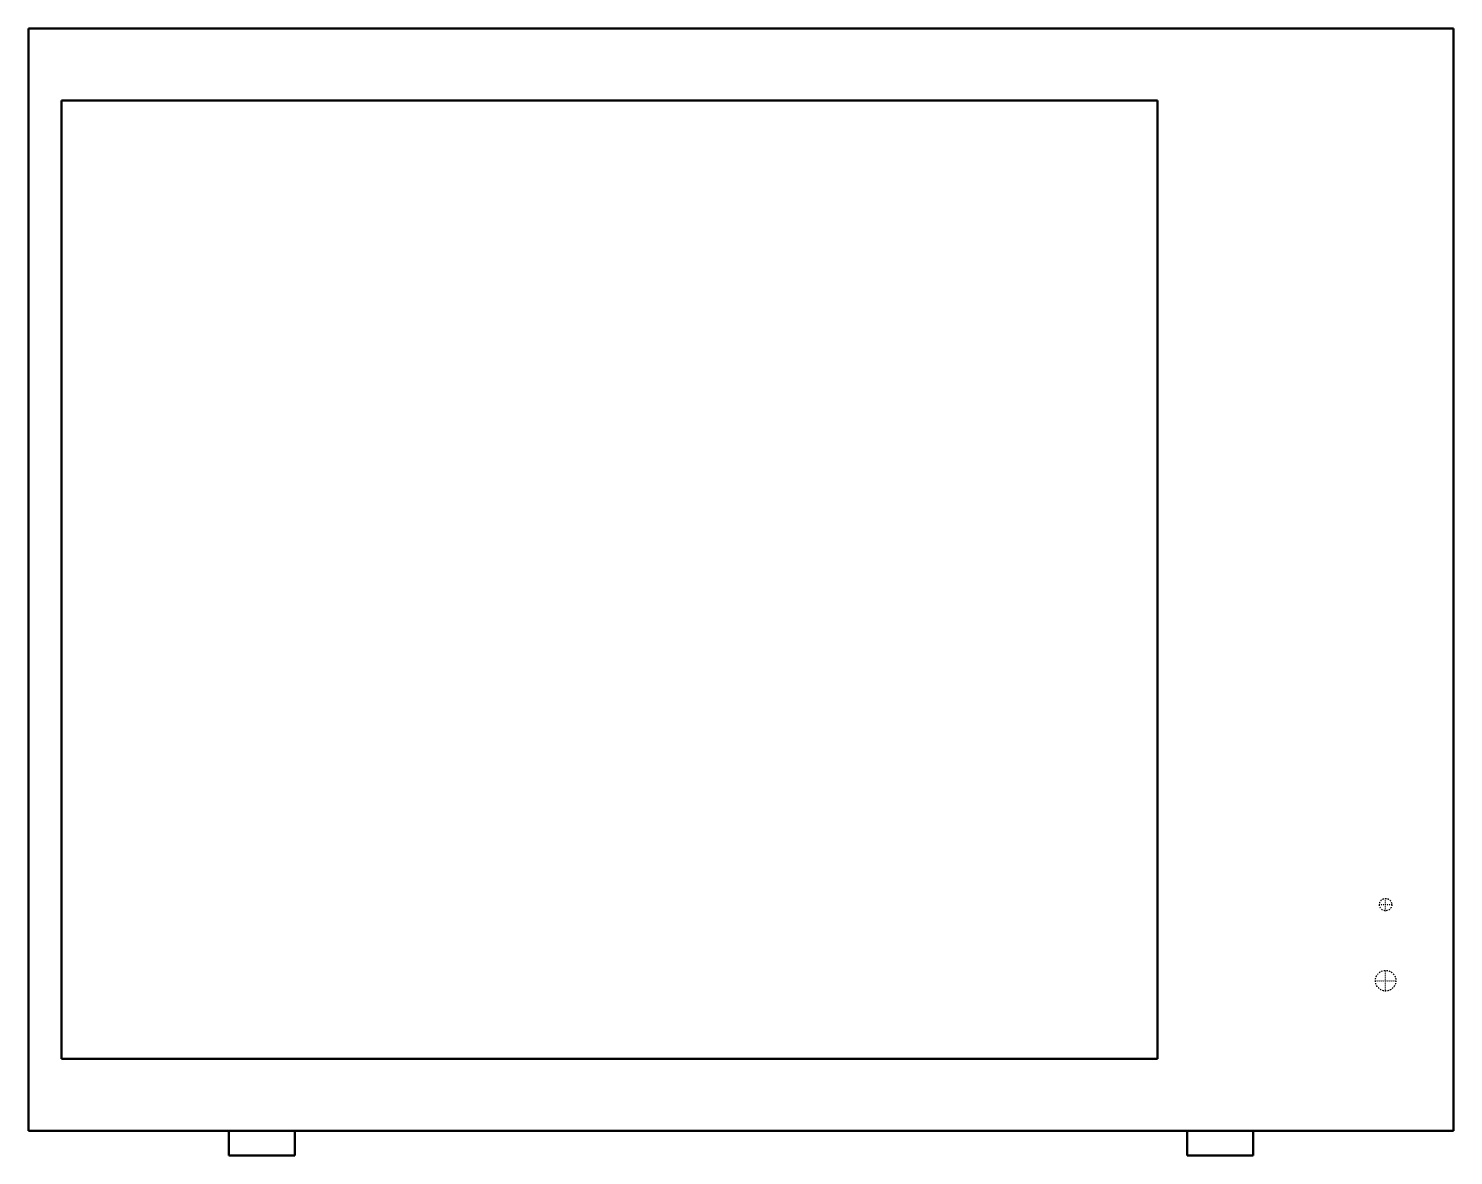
# Model space of a CAD drawing. Header units: millimetres. Extents: x -550 to 550, y 0 to 870.
import ezdxf

# ---------------------------------------------------------------- set-up
doc = ezdxf.new("R2010")
doc.units = ezdxf.units.MM
doc.linetypes.add('Center', pattern=[1.5, 0.45, -0.5, 0.05, -0.5])
doc.linetypes.add('Dashed', pattern=[2, 1, -1])
for name, color, linetype, lineweight in [('AM_0', 7, 'Continuous', 50), ('AM_7', 7, 'Center', 25), ('AM_9', 6, 'Dashed', 25)]:
    doc.layers.add(name, color=color, linetype=linetype, lineweight=lineweight)

# ---------------------------------------------------------------- blocks, each defined once
blk = doc.blocks.new('1_RZA42AAVJU_PART6_0_in_RZA42AAVJU_0')
at = {"layer": 'AM_0'}
for p, q in [((-550.06875, 869.95), (-550.06875, 19.05)), ((-550.06875, 869.95), (550.06875, 869.95)), ((550.06875, 869.95), (550.06875, 19.05)), ((550.06875, 19.05), (-550.06875, 19.05))]:
    blk.add_line(p, q, dxfattribs=at)
blk = doc.blocks.new('2_RZA42AAVJU_PART5_0_in_RZA42AAVJU_0')
at = {"layer": 'AM_0'}
for p, q in [((-395.2875, 19.05), (-395.2875, 0)), ((-344.4875, 19.05), (-395.2875, 19.05)), ((-344.4875, 0), (-344.4875, 19.05)), ((-395.2875, 0), (-344.4875, 0))]:
    blk.add_line(p, q, dxfattribs=at)
blk = doc.blocks.new('3_RZA42AAVJU_PART4_0_in_RZA42AAVJU_0')
at = {"layer": 'AM_0'}
for p, q in [((395.2875, 19.05), (344.4875, 19.05)), ((344.4875, 19.05), (344.4875, 0)), ((395.2875, 0), (395.2875, 19.05)), ((344.4875, 0), (395.2875, 0))]:
    blk.add_line(p, q, dxfattribs=at)
blk = doc.blocks.new('4_RZA42AAVJU_PART3_0_in_RZA42AAVJU_0')
at = {"layer": 'AM_0'}
for p, q in [((-524.66875, 814.3875), (-524.66875, 74.6125)), ((321.46875, 814.3875), (-524.66875, 814.3875)), ((321.46875, 74.6125), (321.46875, 814.3875)), ((-524.66875, 74.6125), (321.46875, 74.6125))]:
    blk.add_line(p, q, dxfattribs=at)
blk = doc.blocks.new('5_RZA42AAVJU_PART2_0_in_RZA42AAVJU_0')
at = {"layer": 'AM_7'}
for p, q in [((497.68125, 188.674375), (497.68125, 198.675625)), ((492.680625, 193.675), (502.681875, 193.675))]:
    blk.add_line(p, q, dxfattribs=at)
at = {"layer": 'AM_9'}
blk.add_circle((497.68125, 193.675), 4.7625, dxfattribs=at)
blk = doc.blocks.new('6_RZA42AAVJU_PART1_0_in_RZA42AAVJU_0')
at = {"layer": 'AM_7'}
for p, q in [((497.68125, 126.603125), (497.68125, 143.271875)), ((489.346875, 134.9375), (506.015625, 134.9375))]:
    blk.add_line(p, q, dxfattribs=at)
at = {"layer": 'AM_9'}
blk.add_circle((497.68125, 134.9375), 7.9375, dxfattribs=at)

msp = doc.modelspace()

# ---------------------------------------------------------------- block references
for name in ['1_RZA42AAVJU_PART6_0_in_RZA42AAVJU_0', '4_RZA42AAVJU_PART3_0_in_RZA42AAVJU_0', '5_RZA42AAVJU_PART2_0_in_RZA42AAVJU_0', '6_RZA42AAVJU_PART1_0_in_RZA42AAVJU_0', '2_RZA42AAVJU_PART5_0_in_RZA42AAVJU_0', '3_RZA42AAVJU_PART4_0_in_RZA42AAVJU_0']:
    msp.add_blockref(name, (0, 0))

doc.saveas('drawing.dxf')
